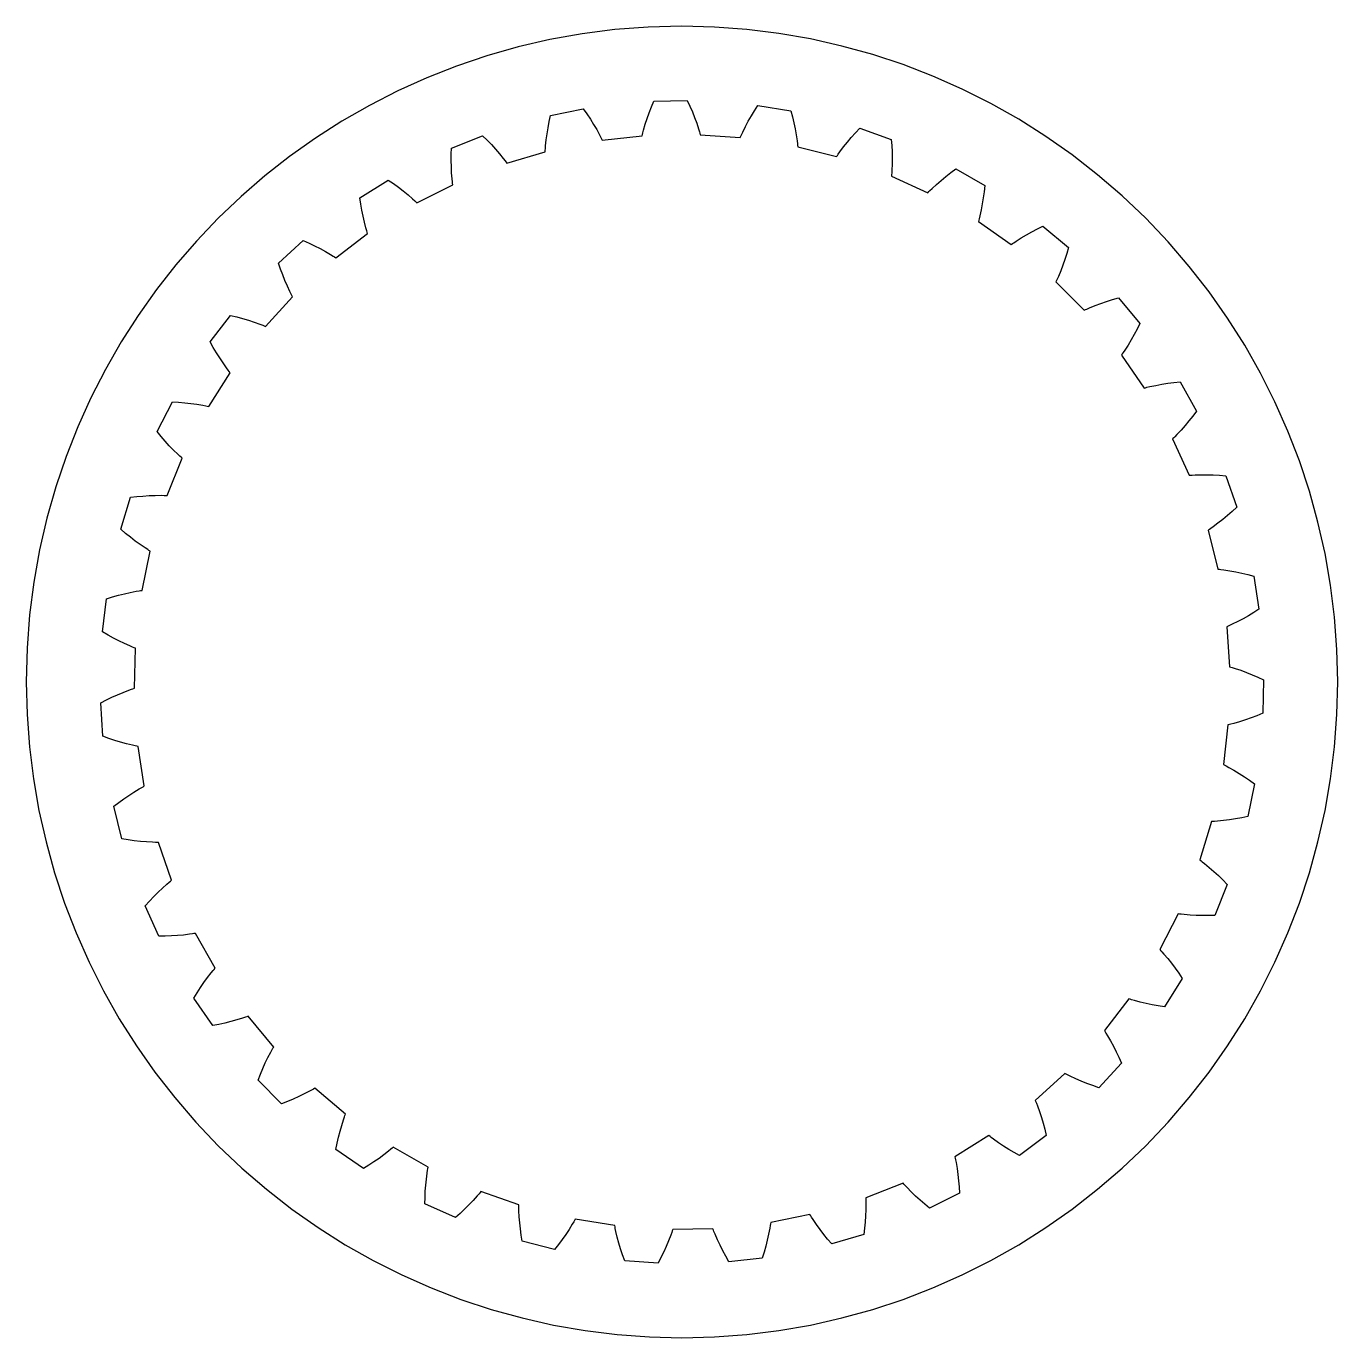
# Model space of a CAD drawing. Extents: x 0 to 17.5, y 0 to 17.5.
import ezdxf

# ---------------------------------------------------------------- set-up
doc = ezdxf.new("R2010")
doc.units = 0
doc.layers.get('0').update_dxf_attribs({"linetype": 'CONTINUOUS'})

msp = doc.modelspace()

# ---------------------------------------------------------------- linework, layer by layer
at = {"color": 7}
for points in [[(8.73814, 17.497778), (8.288477, 17.486407), (7.844717, 17.452662), (7.407409, 17.397092), (6.977102, 17.320246), (6.554345, 17.222673), (6.139688, 17.104923), (5.733678, 16.967544), (5.336866, 16.811085), (4.9498, 16.636096), (4.573029, 16.443125), (4.207102, 16.232721), (3.852569, 16.005434), (3.509978, 15.761812), (3.179878, 15.502404), (2.862819, 15.22776), (2.559349, 14.938429), (2.270018, 14.634959), (1.995374, 14.3179), (1.735966, 13.9878), (1.492344, 13.645209), (1.265057, 13.290676), (1.054653, 12.924749), (0.861682, 12.547978), (0.686693, 12.160912), (0.530234, 11.7641), (0.392855, 11.35809), (0.275105, 10.943433), (0.177532, 10.520676), (0.100686, 10.090369), (0.045116, 9.653061), (0.011371, 9.209301), (0, 8.759638), (0.010738, 8.326337), (0.042756, 7.895977), (0.095758, 7.469274), (0.169447, 7.046945), (0.263527, 6.629704), (0.3777, 6.21827), (0.511671, 5.813357), (0.665142, 5.415683), (0.837817, 5.025963), (1.029399, 4.644914), (1.239592, 4.273252), (1.468099, 3.911693), (1.714622, 3.560953), (1.978866, 3.221748), (2.260534, 2.894796), (2.55933, 2.580811), (2.873312, 2.282014), (3.200263, 2.000344), (3.539466, 1.736098), (3.890204, 1.489572), (4.251762, 1.261063), (4.623423, 1.050868), (5.004471, 0.859283), (5.39419, 0.686606), (5.791863, 0.533132), (6.196775, 0.399159), (6.608208, 0.284983), (7.025448, 0.1909), (7.447777, 0.117208), (7.87448, 0.064204), (8.304839, 0.032183), (8.73814, 0.021443), (9.171443, 0.03218), (9.601804, 0.064199), (10.028509, 0.117201), (10.45084, 0.190891), (10.868082, 0.284971), (11.279518, 0.399146), (11.684432, 0.533117), (12.082107, 0.68659), (12.471829, 0.859266), (12.852879, 1.05085), (13.224542, 1.261044), (13.586103, 1.489553), (13.936843, 1.736078), (14.276048, 2.000324), (14.603001, 2.281994), (14.916986, 2.580792), (15.215784, 2.894777), (15.497454, 3.22173), (15.7617, 3.560935), (16.008225, 3.911675), (16.236734, 4.273236), (16.446928, 4.644899), (16.638512, 5.025949), (16.811188, 5.415671), (16.964661, 5.813346), (17.098632, 6.21826), (17.212807, 6.629696), (17.306887, 7.046938), (17.380577, 7.469269), (17.433579, 7.895974), (17.465598, 8.326335), (17.476335, 8.759638), (17.465595, 9.192939), (17.433574, 9.623298), (17.38057, 10.050001), (17.306878, 10.47233), (17.212795, 10.88957), (17.098619, 11.301003), (16.964646, 11.705915), (16.811172, 12.103588), (16.638495, 12.493307), (16.44691, 12.874355), (16.236715, 13.246016), (16.008206, 13.607574), (15.76168, 13.958312), (15.497434, 14.297515), (15.215764, 14.624466), (14.916967, 14.938448), (14.602982, 15.237244), (14.27603, 15.518912), (13.936825, 15.783156), (13.586085, 16.029679), (13.224526, 16.258186), (12.852864, 16.468379), (12.471815, 16.659961), (12.082095, 16.832636), (11.684421, 16.986107), (11.279508, 17.120078), (10.868074, 17.234251), (10.450833, 17.328331), (10.028504, 17.40202), (9.601801, 17.455022), (9.171441, 17.48704), (8.73814, 17.497778), (8.73814, 17.497778)], [(8.807869, 16.508567), (8.843147, 16.432665), (8.875889, 16.357038), (8.906095, 16.28086), (8.934042, 16.204903), (8.959453, 16.128725), (8.970974, 16.090911), (8.976651, 16.071729), (8.981998, 16.052822), (9.514857, 16.015285), (9.52274, 16.033309), (9.530953, 16.051389), (9.547876, 16.087494), (9.583429, 16.159482), (9.621793, 16.230865), (9.662418, 16.301696), (9.705357, 16.372252), (9.750778, 16.442531), (10.190482, 16.371425), (10.211373, 16.290727), (10.23028, 16.210304), (10.246651, 16.130103), (10.260487, 16.050287), (10.271787, 15.970967), (10.276582, 15.931445), (10.278511, 15.911711), (10.280496, 15.891923), (10.797811, 15.760127), (10.808835, 15.776498), (10.820135, 15.792869), (10.843287, 15.825336), (10.891242, 15.889387), (10.941458, 15.952887), (10.994264, 16.01556), (11.049276, 16.077351), (11.106271, 16.13804), (11.526242, 15.989873), (11.532471, 15.906585), (11.53666, 15.824178), (11.538369, 15.742378), (11.537818, 15.661349), (11.534731, 15.581202), (11.53214, 15.541405), (11.530762, 15.521671), (11.529054, 15.501883), (12.014784, 15.279798), (12.02862, 15.293909), (12.042731, 15.30802), (12.070953, 15.335967), (12.129602, 15.390427), (12.190567, 15.44406), (12.253791, 15.495985), (12.318724, 15.547082), (12.385862, 15.596747), (12.77254, 15.375765), (12.763776, 15.292752), (12.753082, 15.210951), (12.740073, 15.130198), (12.725135, 15.050603), (12.707882, 14.972165), (12.698291, 14.933525), (12.693496, 14.914342), (12.688149, 14.89538), (13.12642, 14.590062), (13.142516, 14.601307), (13.158887, 14.612883), (13.191629, 14.635207), (13.259098, 14.678367), (13.328771, 14.720149), (13.399933, 14.760222), (13.4733, 14.798587), (13.5481, 14.835574), (13.889302, 14.549107), (13.8656, 14.46896), (13.840465, 14.390522), (13.813345, 14.313187), (13.784296, 14.23756), (13.753538, 14.163587), (13.737167, 14.127207), (13.728678, 14.109402), (13.720244, 14.091378), (14.097, 13.712913), (14.114804, 13.721071), (14.132829, 13.729284), (14.169264, 13.745325), (14.243458, 13.776138), (14.319085, 13.804635), (14.39642, 13.831425), (14.475465, 13.856009), (14.555611, 13.879105), (14.840093, 13.536524), (14.802831, 13.461724), (14.763915, 13.388909), (14.723511, 13.317802), (14.681509, 13.248625), (14.637742, 13.181211), (14.615143, 13.148469), (14.603898, 13.132098), (14.592322, 13.116278), (14.89538, 12.676298), (14.914342, 12.681369), (14.933524, 12.686165), (14.972165, 12.69548), (15.050602, 12.712402), (15.130474, 12.72712), (15.211227, 12.739522), (15.293357, 12.74994), (15.376316, 12.758154), (15.595038, 12.370098), (15.545098, 12.303456), (15.493724, 12.238578), (15.441249, 12.175905), (15.387615, 12.115216), (15.332549, 12.056842), (15.304602, 12.02862), (15.290216, 12.014509), (15.276105, 12.000949), (15.495709, 11.514116), (15.515442, 11.515494), (15.535231, 11.516927), (15.574974, 11.519187), (15.655175, 11.521722), (15.736149, 11.521998), (15.818004, 11.519738), (15.900411, 11.515218), (15.983645, 11.508714), (16.129551, 11.08764), (16.068311, 11.030921), (16.006244, 10.97646), (15.943571, 10.923985), (15.879796, 10.874044), (15.815193, 10.826309), (15.782727, 10.803489), (15.766355, 10.792465), (15.749984, 10.78144), (15.878969, 10.263298), (15.898702, 10.261313), (15.91816, 10.259054), (15.957682, 10.254258), (16.037278, 10.242407), (16.116873, 10.22802), (16.19702, 10.211373), (16.277442, 10.192191), (16.35814, 10.170749), (16.426436, 9.730438), (16.356211, 9.685569), (16.285325, 9.64296), (16.214218, 9.602611), (16.14256, 9.564798), (16.070571, 9.52952), (16.034467, 9.512873), (16.016387, 9.50466), (15.998307, 9.496778), (16.032758, 8.963918), (16.051665, 8.958571), (16.070571, 8.952949), (16.10866, 8.941098), (16.184618, 8.915135), (16.26052, 8.886913), (16.336422, 8.856156), (16.412049, 8.822807), (16.4874, 8.787529), (16.476431, 8.342202), (16.399095, 8.310618), (16.32176, 8.281238), (16.2447, 8.254449), (16.167365, 8.229865), (16.09036, 8.207871), (16.051665, 8.198005), (16.032482, 8.193209), (16.0133, 8.188689), (15.95206, 7.658365), (15.969809, 7.649325), (15.987338, 7.640616), (16.022615, 7.621985), (16.092895, 7.583014), (16.162293, 7.541838), (16.231471, 7.497796), (16.300042, 7.451769), (16.368062, 7.403262), (16.277442, 6.967196), (16.195862, 6.949998), (16.114613, 6.934784), (16.033915, 6.922051), (15.953438, 6.911909), (15.873567, 6.904027), (15.833769, 6.90116), (15.814035, 6.900058), (15.794302, 6.8989), (15.639355, 6.387813), (15.655175, 6.375962), (15.67094, 6.364111), (15.70258, 6.339582), (15.764647, 6.28876), (15.825611, 6.235678), (15.885749, 6.180116), (15.945004, 6.122514), (16.003102, 6.062707), (15.83636, 5.649791), (15.752796, 5.647256), (15.670389, 5.64698), (15.588533, 5.648965), (15.50756, 5.653209), (15.427689, 5.659658), (15.388167, 5.663902), (15.368433, 5.666438), (15.348645, 5.668974), (15.105118, 5.193716), (15.118622, 5.179329), (15.131907, 5.164667), (15.15842, 5.135012), (15.210345, 5.074047), (15.261167, 5.010878), (15.31028, 4.945393), (15.358236, 4.8782), (15.405089, 4.809078), (15.166909, 4.432322), (15.084502, 4.445), (15.003198, 4.459387), (14.923051, 4.475758), (14.844062, 4.494389), (14.766727, 4.51528), (14.728307, 4.526304), (14.7094, 4.532202), (14.690769, 4.538156), (14.365938, 4.114216), (14.376687, 4.097569), (14.38738, 4.080923), (14.407996, 4.046802), (14.448345, 3.977625), (14.486764, 3.906243), (14.523696, 3.833151), (14.558974, 3.758351), (14.592598, 3.682173), (14.291193, 3.353925), (14.212149, 3.381044), (14.134538, 3.409818), (14.058635, 3.4403), (13.984387, 3.472767), (13.911847, 3.506887), (13.876293, 3.524967), (13.85882, 3.534007), (13.841291, 3.543322), (13.44618, 3.18404), (13.453842, 3.165685), (13.461173, 3.147329), (13.47556, 3.110398), (13.502624, 3.034716), (13.528035, 2.957711), (13.551187, 2.879218), (13.572353, 2.799347), (13.591811, 2.718373), (13.236498, 2.44938), (13.163682, 2.49006), (13.092576, 2.532118), (13.023453, 2.575829), (12.955984, 2.620974), (12.890776, 2.667551), (12.859191, 2.691529), (12.843371, 2.703711), (12.827827, 2.715838), (12.374893, 2.433065), (12.379138, 2.413551), (12.383051, 2.394369), (12.390658, 2.355123), (12.403942, 2.276133), (12.414967, 2.195987), (12.423731, 2.114407), (12.430456, 2.032), (12.434976, 1.948767), (12.037605, 1.747518), (11.973278, 1.8006), (11.910605, 1.854784), (11.850522, 1.910071), (11.792369, 1.966516), (11.736476, 2.024118), (11.709411, 2.053167), (11.696127, 2.067829), (11.683173, 2.082822), (11.187024, 1.885267), (11.187576, 1.865478), (11.188127, 1.845745), (11.188402, 1.805947), (11.187576, 1.7258), (11.183882, 1.644772), (11.177984, 1.563247), (11.169771, 1.48084), (11.159629, 1.398103), (10.732602, 1.271103), (10.678749, 1.334933), (10.626769, 1.39926), (10.57738, 1.464469), (10.530251, 1.530229), (10.485658, 1.596816), (10.464216, 1.630385), (10.453798, 1.647307), (10.443655, 1.664284), (9.920111, 1.558451), (9.9173, 1.538938), (9.914158, 1.51948), (9.907433, 1.480234), (9.892165, 1.40152), (9.874415, 1.322476), (9.8538, 1.243211), (9.8312, 1.163616), (9.80612, 1.08402), (9.363549, 1.035458), (9.321822, 1.107722), (9.2823, 1.180262), (9.245313, 1.253354), (9.210587, 1.326445), (9.178451, 1.400087), (9.163458, 1.436798), (9.156402, 1.455429), (9.149347, 1.473784), (8.615385, 1.463311), (8.60888, 1.444405), (8.602431, 1.425774), (8.588871, 1.388236), (8.559822, 1.313767), (8.528182, 1.239243), (8.494062, 1.164718), (8.457351, 1.0908), (8.418711, 1.016827), (7.974211, 1.047916), (7.945989, 1.126629), (7.920302, 1.205067), (7.896876, 1.283284), (7.875709, 1.361722), (7.857353, 1.439609), (7.84914, 1.47858), (7.845502, 1.498038), (7.841809, 1.517496), (7.314351, 1.602438), (7.305035, 1.58524), (7.295169, 1.568042), (7.275105, 1.533591), (7.233047, 1.465296), (7.188784, 1.397551), (7.141655, 1.330413), (7.092542, 1.264047), (7.041169, 1.198342), (6.609622, 1.308365), (6.595842, 1.390496), (6.584542, 1.472351), (6.575502, 1.553931), (6.568722, 1.634629), (6.564478, 1.7145), (6.563376, 1.754298), (6.5631, 1.774307), (6.5631, 1.794096), (6.059289, 1.971587), (6.046887, 1.956373), (6.034209, 1.941105), (6.008522, 1.910953), (5.954889, 1.851091), (5.898996, 1.792387), (5.840898, 1.73484), (5.78076, 1.678396), (5.718362, 1.622778), (5.313385, 1.808207), (5.314542, 1.89144), (5.317905, 1.974123), (5.323582, 2.055702), (5.331465, 2.1364), (5.341607, 2.215996), (5.34756, 2.255243), (5.350922, 2.2747), (5.35434, 2.294158), (4.890327, 2.559183), (4.875389, 2.546229), (4.860175, 2.533496), (4.829362, 2.508416), (4.766193, 2.459302), (4.700709, 2.411567), (4.63324, 2.36532), (4.563842, 2.320176), (4.49268, 2.276685), (4.127224, 2.531512), (4.14332, 2.613367), (4.161345, 2.693789), (4.181409, 2.773109), (4.203402, 2.851272), (4.227711, 2.927505), (4.240665, 2.965318), (4.247444, 2.983949), (4.254224, 3.00258), (3.845278, 3.345767), (3.82808, 3.335845), (3.810827, 3.325978), (3.776155, 3.306796), (3.704994, 3.269809), (3.631902, 3.234532), (3.557433, 3.200962), (3.4812, 3.169047), (3.403313, 3.139171), (3.089231, 3.454962), (3.119658, 3.532574), (3.151849, 3.608476), (3.185749, 3.683), (3.221578, 3.755816), (3.25884, 3.826647), (3.278298, 3.861373), (3.288165, 3.878571), (3.298307, 3.895494), (2.957105, 4.306425), (2.938474, 4.299645), (2.919898, 4.29314), (2.882029, 4.280462), (2.805576, 4.25676), (2.727689, 4.235042), (2.648093, 4.215254), (2.567395, 4.19778), (2.48554, 4.18196), (2.232642, 4.548849), (2.276684, 4.61968), (2.321829, 4.688858), (2.368682, 4.755996), (2.416693, 4.821205), (2.466082, 4.884429), (2.491438, 4.915187), (2.504447, 4.930125), (2.517125, 4.945118), (2.254967, 5.410178), (2.235509, 5.407091), (2.215996, 5.404005), (2.176474, 5.398051), (2.096933, 5.388185), (2.01618, 5.380854), (1.934655, 5.375782), (1.851918, 5.372971), (1.768684, 5.372089), (1.585516, 5.777949), (1.641409, 5.840016), (1.698129, 5.899878), (1.756007, 5.9577), (1.814987, 6.013318), (1.875069, 6.066676), (1.905551, 6.092307), (1.92082, 6.104765), (1.936033, 6.117167), (1.761078, 6.621804), (1.741289, 6.62208), (1.721556, 6.622356), (1.681758, 6.623734), (1.601611, 6.628254), (1.520913, 6.635585), (1.439609, 6.6449), (1.358029, 6.656752), (1.275622, 6.670863), (1.168135, 7.103236), (1.234171, 7.154058), (1.300758, 7.202896), (1.367951, 7.249418), (1.435971, 7.293736), (1.504542, 7.335243), (1.538938, 7.355252), (1.556467, 7.364898), (1.573665, 7.374158), (1.491533, 7.901947), (1.472076, 7.905585), (1.452618, 7.909554), (1.413922, 7.918042), (1.33576, 7.936949), (1.257873, 7.958391), (1.17938, 7.982094), (1.101218, 8.008332), (1.02278, 8.037105), (0.994007, 8.481605), (1.067924, 8.520024), (1.142449, 8.556129), (1.216918, 8.589698), (1.291718, 8.621062), (1.366518, 8.649836), (1.404056, 8.66312), (1.422687, 8.669569), (1.441593, 8.675798), (1.454878, 9.20976), (1.436522, 9.216816), (1.418167, 9.224147), (1.38118, 9.239416), (1.307813, 9.271827), (1.234998, 9.306829), (1.162182, 9.344367), (1.089642, 9.384165), (1.017709, 9.426222), (1.068751, 9.868738), (1.148622, 9.893322), (1.227942, 9.915591), (1.307538, 9.935656), (1.386582, 9.953129), (1.465296, 9.967791), (1.504542, 9.974296), (1.524276, 9.977383), (1.543734, 9.979918), (1.652433, 10.502911), (1.635456, 10.513329), (1.618533, 10.523802), (1.58524, 10.545245), (1.518929, 10.590389), (1.453169, 10.637794), (1.388236, 10.687734), (1.324184, 10.739989), (1.260684, 10.794173), (1.389944, 11.220318), (1.472902, 11.230185), (1.555309, 11.238067), (1.636889, 11.243469), (1.717862, 11.246556), (1.798064, 11.247107), (1.837807, 11.246556), (1.857595, 11.246005), (1.877329, 11.245123), (2.07742, 11.740169), (2.062758, 11.753453), (2.048095, 11.766683), (2.018991, 11.793802), (1.96172, 11.849971), (1.905551, 11.908345), (1.850816, 11.969034), (1.796907, 12.031982), (1.744155, 12.096585), (1.947609, 12.492854), (2.030898, 12.487782), (2.113304, 12.480727), (2.194553, 12.471687), (2.2747, 12.460111), (2.353744, 12.446276), (2.39266, 12.438669), (2.412173, 12.434425), (2.431355, 12.43018), (2.716665, 12.88146), (2.704538, 12.89728), (2.692687, 12.9131), (2.668709, 12.94496), (2.622407, 13.010445), (2.577813, 13.077913), (2.534653, 13.147311), (2.492871, 13.218749), (2.452522, 13.29184), (2.723444, 13.645445), (2.804418, 13.625711), (2.884013, 13.603938), (2.962506, 13.580236), (3.039236, 13.554825), (3.114587, 13.527209), (3.151573, 13.512491), (3.169929, 13.504885), (3.188284, 13.497278), (3.549496, 13.890405), (3.540456, 13.908209), (3.531471, 13.925683), (3.513667, 13.961236), (3.479822, 14.034051), (3.447907, 14.108576), (3.4177, 14.184478), (3.389478, 14.262089), (3.362689, 14.341409), (3.692316, 14.640829), (3.768494, 14.606985), (3.843293, 14.571431), (3.916109, 14.534169), (3.987216, 14.495198), (4.056393, 14.454574), (4.090238, 14.433683), (4.106885, 14.422989), (4.123256, 14.41224), (4.549124, 14.734536), (4.543227, 14.753443), (4.537549, 14.772349), (4.52658, 14.810714), (4.50624, 14.888325), (4.487885, 14.967094), (4.471789, 15.047516), (4.458009, 15.12882), (4.445827, 15.211502), (4.82374, 15.447423), (4.892587, 15.400294), (4.959504, 15.352062), (5.024658, 15.302398), (5.087607, 15.251576), (5.148571, 15.1991), (5.177951, 15.172531), (5.192613, 15.159027), (5.207, 15.145467), (5.683415, 15.386458), (5.680825, 15.406247), (5.67862, 15.42598), (5.674651, 15.465502), (5.668422, 15.545373), (5.664784, 15.626347), (5.663351, 15.708202), (5.663902, 15.790885), (5.666713, 15.874173), (6.080787, 16.038987), (6.140042, 15.980282), (6.197589, 15.920696), (6.252655, 15.860338), (6.305407, 15.799098), (6.355953, 15.7367), (6.380207, 15.705116), (6.392058, 15.689296), (6.403909, 15.6732), (6.915878, 15.825611), (6.91698, 15.845345), (6.918138, 15.865133), (6.921224, 15.904656), (6.929382, 15.984527), (6.940131, 16.064673), (6.953415, 16.145647), (6.968905, 16.226676), (6.986709, 16.3082), (7.423271, 16.39656), (7.471282, 16.328265), (7.516978, 16.259363), (7.560469, 16.189965), (7.601645, 16.120236), (7.640064, 16.049956), (7.658365, 16.014403), (7.667129, 15.996929), (7.675893, 15.979125), (8.206713, 16.037278), (8.211234, 16.056736), (8.216029, 16.075918), (8.226227, 16.114338), (8.248496, 16.191398), (8.273631, 16.268403), (8.301026, 16.345462), (8.330627, 16.422798), (8.362542, 16.499858), (8.807869, 16.508567), (8.807869, 16.508567)]]:
    msp.add_lwpolyline(points, dxfattribs=at)

doc.saveas('drawing.dxf')
